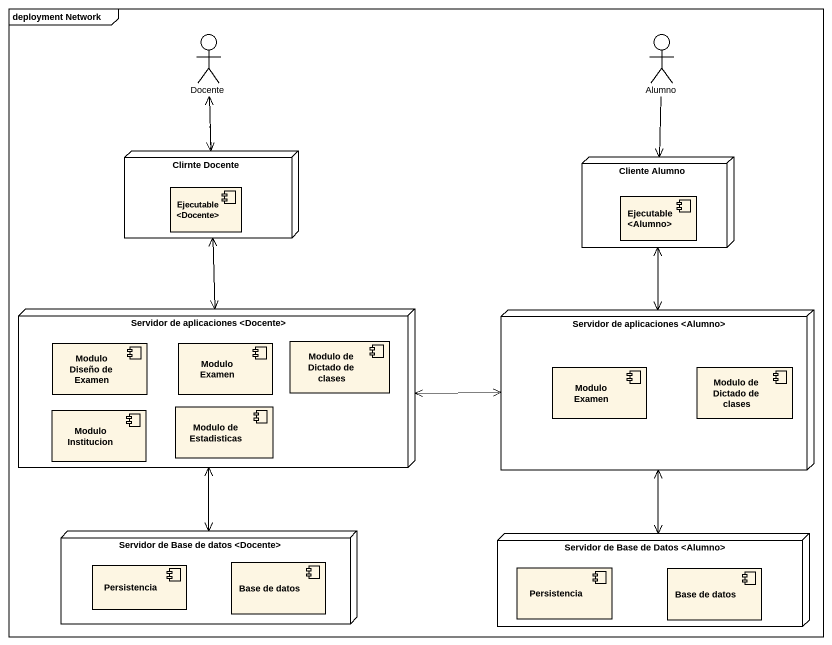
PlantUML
@startuml
mainframe deployment Network
actor Docente
actor Alumno
node "Clirnte Docente" as Clirnte_Docente {
  component "Ejecutable <Docente>" as Ejecutable_Docente
}
node "Cliente Alumno" as Cliente_Alumno {
  component "Ejecutable <Alumno>" as Ejecutable_Alumno
}
node "Servidor de aplicaciones <Docente>" as Servidor_de_aplicaciones {
  component "Modulo Diseño de Examen" as Modulo_Diseño_de_Examen
  component "Modulo Examen" as Modulo_Examen
  component "Modulo de Dictado de clases" as Modulo_de_Dictado_de_clases
  component "Modulo Institucion" as Modulo_Institucion
  component "Modulo de Estadisticas" as Modulo_de_Estadisticas
}
node "Servidor de aplicaciones <Alumno>" as Servidor_de_aplicaciones_2 {
  component "Modulo Examen" as Modulo_Examen_2
  component "Modulo de Dictado de clases" as Modulo_de_Dictado_de_clases_2
}
node "Servidor de Base de datos <Docente>" as Servidor_de_Base_de_datos {
  component Persistencia
  component "Base de datos" as Base_de_datos
}
node "Servidor de Base de Datos <Alumno>" as Servidor_de_Base_de_Datos {
  component "Persistencia" as Persistencia_2
  component "Base de datos" as Base_de_datos_2
}
Docente <-- Clirnte_Docente
Docente ..> Clirnte_Docente
Alumno -- Cliente_Alumno
Alumno --> Cliente_Alumno
Clirnte_Docente <--> Servidor_de_aplicaciones
Cliente_Alumno <--> Servidor_de_aplicaciones_2
Servidor_de_aplicaciones <-right-> Servidor_de_aplicaciones_2
Servidor_de_Base_de_datos <-up-> Servidor_de_aplicaciones
Servidor_de_Base_de_Datos <-up-> Servidor_de_aplicaciones_2
@enduml
